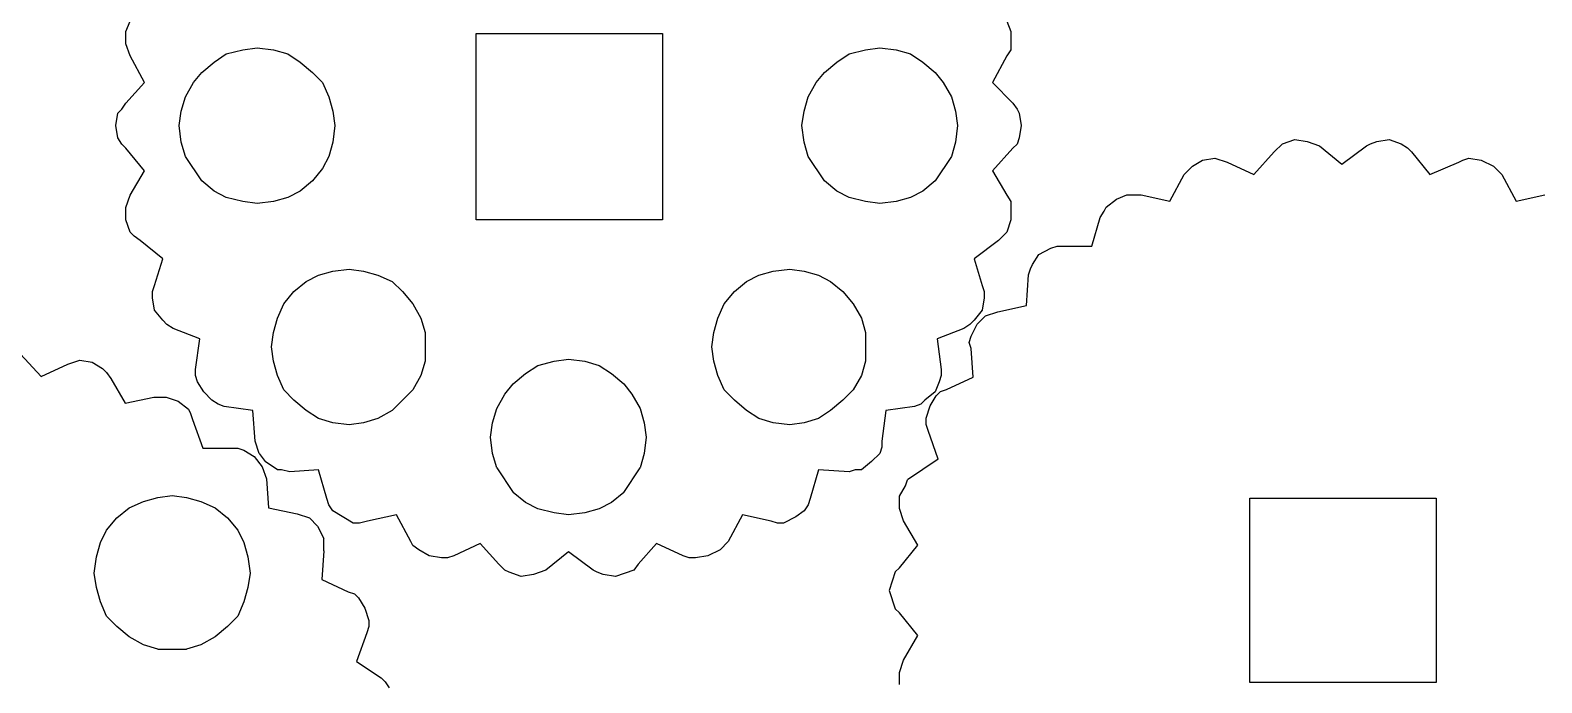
# Model space of a CAD drawing. Extents: x -1891 to 1891, y -1891 to 1891.
# Drawn here: x -303 to 321, y -1266 to -996 of the extents above; entities that cross this region are included whole.
import ezdxf

# ---------------------------------------------------------------- set-up
doc = ezdxf.new("R2010")
doc.units = 0
doc.header["$MEASUREMENT"] = 0
doc.layers.get('0').update_dxf_attribs({"linetype": 'CONTINUOUS'})

msp = doc.modelspace()

# ---------------------------------------------------------------- linework, layer by layer
for p, q in [((-263.729892, -996.943572), (-262.03656, -992.710236)), ((100.323228, -992.710236), (102.01656, -996.943572)), ((-263.729892, -1002.023568), (-263.729892, -996.943572)), ((-118.96344, -997.790232), (-41.916768, -997.790232)), ((-118.96344, -1074.836904), (-118.96344, -997.790232)), ((-41.916768, -997.790232), (-41.916768, -1074.836904)), ((102.01656, -996.943572), (102.01656, -1004.563572)), ((-262.03656, -1007.103576), (-263.729892, -1002.023568)), ((-222.243228, -1006.256904), (-215.469888, -1004.563572)), ((-215.469888, -1004.563572), (-209.543232, -1003.7169)), ((-209.543232, -1003.7169), (-202.769892, -1004.563572)), ((-202.769892, -1004.563572), (-196.843224, -1006.256904)), ((35.129892, -1006.256904), (41.903232, -1004.563572)), ((41.903232, -1004.563572), (47.829888, -1003.7169)), ((47.829888, -1003.7169), (54.603228, -1004.563572)), ((54.603228, -1004.563572), (60.529896, -1006.256904)), ((102.01656, -1004.563572), (100.323228, -1007.103576)), ((-256.109892, -1018.11024), (-262.03656, -1007.103576)), ((-232.403232, -1013.876904), (-227.323224, -1009.643568)), ((-227.323224, -1009.643568), (-222.243228, -1006.256904)), ((-196.843224, -1006.256904), (-191.763228, -1009.643568)), ((-191.763228, -1009.643568), (-186.683232, -1013.876904)), ((24.969888, -1013.876904), (30.049896, -1009.643568)), ((30.049896, -1009.643568), (35.129892, -1006.256904)), ((60.529896, -1006.256904), (65.609892, -1009.643568)), ((65.609892, -1009.643568), (70.689888, -1013.876904)), ((100.323228, -1007.103576), (94.39656, -1018.11024)), ((-263.729892, -1026.5769), (-256.109892, -1018.11024)), ((-239.17656, -1024.036908), (-235.789896, -1018.11024)), ((-235.789896, -1018.11024), (-232.403232, -1013.876904)), ((-186.683232, -1013.876904), (-182.463444, -1018.11024)), ((-182.463444, -1018.11024), (-179.92344, -1024.036908)), ((18.19656, -1024.036908), (21.583224, -1018.11024)), ((21.583224, -1018.11024), (24.969888, -1013.876904)), ((70.689888, -1013.876904), (74.076564, -1018.11024)), ((74.076564, -1018.11024), (77.463228, -1024.036908)), ((94.39656, -1018.11024), (102.863232, -1026.5769)), ((-240.869892, -1029.963576), (-239.17656, -1024.036908)), ((-179.92344, -1024.036908), (-178.230108, -1029.963576)), ((16.503228, -1029.963576), (18.19656, -1024.036908)), ((77.463228, -1024.036908), (79.15656, -1029.963576)), ((-267.116556, -1030.810236), (-265.423224, -1029.116904)), ((-265.423224, -1029.116904), (-263.729892, -1026.5769)), ((-241.716564, -1035.890232), (-240.869892, -1029.963576)), ((-178.230108, -1029.963576), (-177.383436, -1035.890232)), ((15.656556, -1035.890232), (16.503228, -1029.963576)), ((79.15656, -1029.963576), (80.003232, -1035.890232)), ((102.863232, -1026.5769), (104.556564, -1029.116904)), ((104.556564, -1029.116904), (105.403224, -1030.810236)), ((-267.963228, -1035.890232), (-267.116556, -1030.810236)), ((-267.116556, -1040.97024), (-267.963228, -1035.890232)), ((-240.869892, -1042.663572), (-241.716564, -1035.890232)), ((-177.383436, -1035.890232), (-178.230108, -1042.663572)), ((16.503228, -1042.663572), (15.656556, -1035.890232)), ((80.003232, -1035.890232), (79.15656, -1042.663572)), ((105.403224, -1030.810236), (106.249896, -1035.890232)), ((106.249896, -1035.890232), (105.403224, -1040.97024)), ((-265.423224, -1043.510232), (-267.116556, -1040.97024)), ((-239.17656, -1048.59024), (-240.869892, -1042.663572)), ((-178.230108, -1042.663572), (-179.92344, -1048.59024)), ((18.19656, -1048.59024), (16.503228, -1042.663572)), ((79.15656, -1042.663572), (77.463228, -1048.59024)), ((105.403224, -1040.97024), (104.556564, -1043.510232)), ((214.248228, -1043.362736), (219.328224, -1041.669404)), ((219.328224, -1041.669404), (224.408232, -1042.516076)), ((224.408232, -1042.516076), (229.488228, -1044.209408)), ((250.654896, -1043.362736), (253.194888, -1042.516076)), ((253.194888, -1042.516076), (258.274896, -1041.669404)), ((258.274896, -1041.669404), (263.354892, -1043.362736)), ((-263.729892, -1045.203576), (-265.423224, -1043.510232)), ((-256.109892, -1054.516908), (-263.729892, -1045.203576)), ((-232.403232, -1058.750232), (-239.17656, -1048.59024)), ((-179.92344, -1048.59024), (-182.463444, -1053.670236)), ((24.969888, -1058.750232), (18.19656, -1048.59024)), ((77.463228, -1048.59024), (70.689888, -1058.750232)), ((102.863232, -1045.203576), (94.39656, -1054.516908)), ((104.556564, -1043.510232), (102.863232, -1045.203576)), ((181.228224, -1050.136076), (186.308232, -1049.289404)), ((186.308232, -1049.289404), (191.388228, -1050.982736)), ((202.394892, -1056.062732), (210.861564, -1046.7494)), ((210.861564, -1046.7494), (214.248228, -1043.362736)), ((229.488228, -1044.209408), (238.80156, -1051.829408)), ((238.80156, -1051.829408), (248.961564, -1044.209408)), ((248.961564, -1044.209408), (250.654896, -1043.362736)), ((263.354892, -1043.362736), (265.894896, -1045.056068)), ((265.894896, -1045.056068), (267.588228, -1046.7494)), ((267.588228, -1046.7494), (275.208228, -1056.062732)), ((288.754896, -1050.136076), (291.294888, -1049.289404)), ((291.294888, -1049.289404), (296.374896, -1050.136076)), ((-262.03656, -1064.6769), (-256.109892, -1054.516908)), ((-182.463444, -1053.670236), (-186.683232, -1058.750232)), ((94.39656, -1054.516908), (100.323228, -1064.6769)), ((173.608224, -1056.062732), (176.994888, -1052.676068)), ((176.994888, -1052.676068), (181.228224, -1050.136076)), ((191.388228, -1050.982736), (202.394892, -1056.062732)), ((275.208228, -1056.062732), (287.061564, -1050.982736)), ((287.061564, -1050.982736), (288.754896, -1050.136076)), ((296.374896, -1050.136076), (301.454892, -1052.676068)), ((304.841556, -1056.062732), (301.454892, -1052.676068)), ((-227.323224, -1062.983568), (-232.403232, -1058.750232)), ((-186.683232, -1058.750232), (-191.763228, -1062.983568)), ((30.049896, -1062.983568), (24.969888, -1058.750232)), ((70.689888, -1058.750232), (65.609892, -1062.983568)), ((167.681556, -1067.069408), (173.608224, -1056.062732)), ((304.841556, -1056.062732), (310.768224, -1067.069408)), ((-263.729892, -1069.756908), (-262.03656, -1064.6769)), ((-222.243228, -1065.523572), (-227.323224, -1062.983568)), ((-215.469888, -1067.216904), (-222.243228, -1065.523572)), ((-209.543232, -1068.063576), (-215.469888, -1067.216904)), ((-202.769892, -1067.216904), (-209.543232, -1068.063576)), ((-196.843224, -1065.523572), (-202.769892, -1067.216904)), ((-191.763228, -1062.983568), (-196.843224, -1065.523572)), ((35.129892, -1065.523572), (30.049896, -1062.983568)), ((41.903232, -1067.216904), (35.129892, -1065.523572)), ((47.829888, -1068.063576), (41.903232, -1067.216904)), ((54.603228, -1067.216904), (47.829888, -1068.063576)), ((60.529896, -1065.523572), (54.603228, -1067.216904)), ((65.609892, -1062.983568), (60.529896, -1065.523572)), ((100.323228, -1064.6769), (102.01656, -1067.216904)), ((102.01656, -1067.216904), (102.01656, -1074.836904)), ((141.434892, -1069.6094), (145.668228, -1066.222736)), ((145.668228, -1066.222736), (149.901564, -1064.529404)), ((149.901564, -1064.529404), (155.828232, -1064.529404)), ((155.828232, -1064.529404), (167.681556, -1067.069408)), ((310.768224, -1067.069408), (322.62156, -1064.529404)), ((-263.729892, -1074.836904), (-263.729892, -1069.756908)), ((135.508224, -1085.696072), (138.894888, -1073.842736)), ((138.894888, -1073.842736), (140.588232, -1071.302732)), ((140.588232, -1071.302732), (141.434892, -1069.6094)), ((-262.03656, -1079.9169), (-263.729892, -1074.836904)), ((-260.343228, -1081.610232), (-262.03656, -1079.9169)), ((-41.916768, -1074.836904), (-118.96344, -1074.836904)), ((100.323228, -1079.9169), (96.936564, -1083.303576)), ((102.01656, -1074.836904), (100.323228, -1079.9169)), ((-257.803224, -1083.303576), (-260.343228, -1081.610232)), ((-248.489892, -1090.923576), (-257.803224, -1083.303576)), ((96.936564, -1083.303576), (86.77656, -1090.923576)), ((113.494896, -1089.082736), (118.574892, -1086.542732)), ((118.574892, -1086.542732), (121.114896, -1085.696072)), ((121.114896, -1085.696072), (135.508224, -1085.696072)), ((-251.876556, -1101.93024), (-248.489892, -1090.923576)), ((86.77656, -1090.923576), (90.163224, -1101.93024)), ((110.954892, -1093.316072), (113.494896, -1089.082736)), ((-189.223224, -1100.236908), (-184.156776, -1097.696904)), ((-184.156776, -1097.696904), (-178.230108, -1096.003572)), ((-178.230108, -1096.003572), (-171.456768, -1095.1569)), ((-171.456768, -1095.1569), (-165.530112, -1096.003572)), ((-165.530112, -1096.003572), (-159.603444, -1097.696904)), ((-159.603444, -1097.696904), (-153.676776, -1100.236908)), ((-7.203444, -1100.236908), (-2.123436, -1097.696904)), ((-2.123436, -1097.696904), (3.803232, -1096.003572)), ((3.803232, -1096.003572), (10.57656, -1095.1569)), ((10.57656, -1095.1569), (16.503228, -1096.003572)), ((16.503228, -1096.003572), (22.429896, -1097.696904)), ((22.429896, -1097.696904), (27.509892, -1100.236908)), ((108.414888, -1110.249404), (109.26156, -1097.549408)), ((109.26156, -1097.549408), (110.108232, -1095.009404)), ((110.108232, -1095.009404), (110.954892, -1093.316072)), ((-252.723228, -1104.470232), (-251.876556, -1101.93024)), ((-252.723228, -1107.010236), (-252.723228, -1104.470232)), ((-198.536556, -1109.55024), (-194.303232, -1104.470232)), ((-194.303232, -1104.470232), (-189.223224, -1100.236908)), ((-153.676776, -1100.236908), (-149.44344, -1104.470232)), ((-149.44344, -1104.470232), (-145.210104, -1109.55024)), ((-16.516776, -1109.55024), (-12.28344, -1104.470232)), ((-12.28344, -1104.470232), (-7.203444, -1100.236908)), ((27.509892, -1100.236908), (32.589888, -1104.470232)), ((32.589888, -1104.470232), (36.823224, -1109.55024)), ((90.163224, -1101.93024), (91.009896, -1104.470232)), ((91.009896, -1104.470232), (91.009896, -1107.010236)), ((-251.876556, -1112.090232), (-252.723228, -1107.010236)), ((-201.07656, -1115.476908), (-198.536556, -1109.55024)), ((-145.210104, -1109.55024), (-141.82344, -1115.476908)), ((-19.056768, -1115.476908), (-16.516776, -1109.55024)), ((36.823224, -1109.55024), (40.209888, -1115.476908)), ((91.009896, -1107.010236), (90.163224, -1112.090232)), ((96.561564, -1112.789408), (108.414888, -1110.249404)), ((-248.489892, -1116.323568), (-251.876556, -1112.090232)), ((-246.79656, -1118.0169), (-248.489892, -1116.323568)), ((-244.256556, -1119.710232), (-246.79656, -1118.0169)), ((-202.769892, -1121.403576), (-201.07656, -1115.476908)), ((-141.82344, -1115.476908), (-140.130108, -1121.403576)), ((-20.750112, -1121.403576), (-19.056768, -1115.476908)), ((40.209888, -1115.476908), (41.903232, -1121.403576)), ((85.083228, -1118.0169), (82.543224, -1119.710232)), ((86.77656, -1116.323568), (85.083228, -1118.0169)), ((85.554888, -1122.9494), (88.094892, -1117.869404)), ((90.163224, -1112.090232), (86.77656, -1116.323568)), ((88.094892, -1117.869404), (91.481556, -1114.48274)), ((91.481556, -1114.48274), (96.561564, -1112.789408)), ((-233.249892, -1123.943568), (-244.256556, -1119.710232)), ((-234.943224, -1136.643576), (-233.249892, -1123.943568)), ((-203.616564, -1127.330232), (-202.769892, -1121.403576)), ((-140.130108, -1121.403576), (-140.130108, -1133.2569)), ((-21.596772, -1127.330232), (-20.750112, -1121.403576)), ((41.903232, -1121.403576), (41.903232, -1133.2569)), ((82.543224, -1119.710232), (71.53656, -1123.943568)), ((71.53656, -1123.943568), (73.229892, -1136.643576)), ((84.708228, -1125.489404), (85.554888, -1122.9494)), ((-307.284888, -1130.2619), (-298.818228, -1139.575232)), ((-202.769892, -1133.2569), (-203.616564, -1127.330232)), ((-20.750112, -1133.2569), (-21.596772, -1127.330232)), ((85.554888, -1128.029408), (84.708228, -1125.489404)), ((86.40156, -1139.882732), (85.554888, -1128.029408)), ((-298.818228, -1139.575232), (-287.811564, -1134.495236)), ((-287.811564, -1134.495236), (-282.731556, -1132.801904)), ((-282.731556, -1132.801904), (-277.65156, -1133.648576)), ((-277.65156, -1133.648576), (-273.418224, -1136.188568)), ((-273.418224, -1136.188568), (-271.724892, -1137.8819)), ((-234.943224, -1139.183568), (-234.943224, -1136.643576)), ((-201.07656, -1139.183568), (-202.769892, -1133.2569)), ((-140.130108, -1133.2569), (-141.82344, -1139.183568)), ((-98.643444, -1138.336908), (-93.563436, -1134.950232)), ((-93.563436, -1134.950232), (-86.790108, -1133.2569)), ((-86.790108, -1133.2569), (-80.86344, -1132.41024)), ((-80.86344, -1132.41024), (-74.090112, -1133.2569)), ((-74.090112, -1133.2569), (-68.163444, -1134.950232)), ((-68.163444, -1134.950232), (-63.083436, -1138.336908)), ((-19.056768, -1139.183568), (-20.750112, -1133.2569)), ((41.903232, -1133.2569), (40.209888, -1139.183568)), ((73.229892, -1136.643576), (73.229892, -1139.183568)), ((-271.724892, -1137.8819), (-270.03156, -1140.421904)), ((-270.03156, -1140.421904), (-264.104892, -1150.581908)), ((-234.096564, -1141.723572), (-234.943224, -1139.183568)), ((-231.55656, -1145.956908), (-234.096564, -1141.723572)), ((-198.536556, -1145.110236), (-201.07656, -1139.183568)), ((-141.82344, -1139.183568), (-145.210104, -1145.110236)), ((-107.110104, -1146.803568), (-103.72344, -1142.570232)), ((-103.72344, -1142.570232), (-98.643444, -1138.336908)), ((-63.083436, -1138.336908), (-58.00344, -1142.570232)), ((-58.00344, -1142.570232), (-54.616776, -1146.803568)), ((-16.516776, -1145.110236), (-19.056768, -1139.183568)), ((40.209888, -1139.183568), (36.823224, -1145.110236)), ((72.383232, -1141.723572), (70.689888, -1145.956908)), ((73.229892, -1139.183568), (72.383232, -1141.723572)), ((75.394896, -1144.96274), (86.40156, -1139.882732)), ((-264.104892, -1150.581908), (-252.251556, -1148.041904)), ((-252.251556, -1148.041904), (-247.17156, -1148.041904)), ((-247.17156, -1148.041904), (-242.091564, -1149.735236)), ((-228.169896, -1149.343572), (-231.55656, -1145.956908)), ((-225.629892, -1151.036904), (-228.169896, -1149.343572)), ((-194.303232, -1149.343572), (-198.536556, -1145.110236)), ((-189.223224, -1153.576908), (-194.303232, -1149.343572)), ((-145.210104, -1145.110236), (-153.676776, -1153.576908)), ((-110.496768, -1152.730236), (-107.110104, -1146.803568)), ((-54.616776, -1146.803568), (-51.230112, -1152.730236)), ((-12.28344, -1149.343572), (-16.516776, -1145.110236)), ((-7.203444, -1153.576908), (-12.28344, -1149.343572)), ((32.589888, -1149.343572), (27.509892, -1153.576908)), ((36.823224, -1145.110236), (32.589888, -1149.343572)), ((66.456564, -1149.343572), (64.763232, -1151.036904)), ((70.689888, -1145.956908), (66.456564, -1149.343572)), ((68.621556, -1151.736068), (71.16156, -1147.502732)), ((71.16156, -1147.502732), (72.854892, -1145.8094)), ((72.854892, -1145.8094), (75.394896, -1144.96274)), ((-242.091564, -1149.735236), (-237.858228, -1153.1219)), ((-237.858228, -1153.1219), (-237.011556, -1154.815232)), ((-237.011556, -1154.815232), (-236.164896, -1157.355236)), ((-223.089888, -1151.883576), (-225.629892, -1151.036904)), ((-211.236564, -1153.576908), (-223.089888, -1151.883576)), ((-210.389892, -1166.276904), (-211.236564, -1153.576908)), ((-184.156776, -1156.963572), (-189.223224, -1153.576908)), ((-153.676776, -1153.576908), (-159.603444, -1156.963572)), ((-112.190112, -1158.656904), (-110.496768, -1152.730236)), ((-51.230112, -1152.730236), (-49.536768, -1158.656904)), ((-2.123436, -1156.963572), (-7.203444, -1153.576908)), ((27.509892, -1153.576908), (22.429896, -1156.963572)), ((50.369892, -1153.576908), (48.67656, -1166.276904)), ((62.223228, -1151.883576), (50.369892, -1153.576908)), ((64.763232, -1151.036904), (62.223228, -1151.883576)), ((66.928224, -1156.816076), (68.621556, -1151.736068)), ((-236.164896, -1157.355236), (-231.93156, -1169.208572)), ((-178.230108, -1158.656904), (-184.156776, -1156.963572)), ((-171.456768, -1159.503576), (-178.230108, -1158.656904)), ((-165.530112, -1158.656904), (-171.456768, -1159.503576)), ((-159.603444, -1156.963572), (-165.530112, -1158.656904)), ((-113.036772, -1164.583572), (-112.190112, -1158.656904)), ((-49.536768, -1158.656904), (-48.690108, -1164.583572)), ((3.803232, -1158.656904), (-2.123436, -1156.963572)), ((10.57656, -1159.503576), (3.803232, -1158.656904)), ((16.503228, -1158.656904), (10.57656, -1159.503576)), ((22.429896, -1156.963572), (16.503228, -1158.656904)), ((66.928224, -1159.356068), (66.928224, -1156.816076)), ((67.774896, -1161.896072), (66.928224, -1159.356068)), ((72.008232, -1173.749408), (67.774896, -1161.896072)), ((-208.69656, -1171.3569), (-210.389892, -1166.276904)), ((-112.190112, -1171.3569), (-113.036772, -1164.583572)), ((-48.690108, -1164.583572), (-49.536768, -1171.3569)), ((48.67656, -1166.276904), (48.67656, -1168.816908)), ((-231.93156, -1169.208572), (-217.538232, -1169.208572)), ((-217.538232, -1169.208572), (-214.998228, -1170.055232)), ((-214.998228, -1170.055232), (-210.764892, -1172.595236)), ((-210.764892, -1172.595236), (-207.378228, -1176.828572)), ((-209.797284, -1173.804747), (-209.918232, -1173.441908)), ((-208.69656, -1171.3569), (-206.156556, -1174.743576)), ((-110.496768, -1177.283568), (-112.190112, -1171.3569)), ((-49.536768, -1171.3569), (-51.230112, -1177.283568)), ((47.829888, -1171.3569), (44.443224, -1174.743576)), ((48.67656, -1168.816908), (47.829888, -1171.3569)), ((72.008232, -1173.749408), (59.308224, -1182.216068)), ((-207.378228, -1176.828572), (-205.684896, -1181.908568)), ((-201.07656, -1178.13024), (-206.156556, -1174.743576)), ((-199.383228, -1178.13024), (-201.07656, -1178.13024)), ((-195.996564, -1178.9769), (-199.383228, -1178.13024)), ((-184.156776, -1178.13024), (-195.996564, -1178.9769)), ((-180.770112, -1189.983576), (-184.156776, -1178.13024)), ((-110.496768, -1177.283568), (-103.72344, -1187.443572)), ((-58.00344, -1187.443572), (-51.230112, -1177.283568)), ((22.429896, -1178.13024), (19.043232, -1189.983576)), ((35.129892, -1178.9769), (22.429896, -1178.13024)), ((37.669896, -1178.13024), (35.129892, -1178.9769)), ((40.209888, -1178.13024), (37.669896, -1178.13024)), ((44.443224, -1174.743576), (40.209888, -1178.13024)), ((-205.684896, -1181.908568), (-204.838224, -1193.761904)), ((55.92156, -1188.989408), (58.461564, -1184.756072)), ((58.461564, -1184.756072), (59.308224, -1182.216068)), ((-262.41156, -1193.761904), (-256.484892, -1191.2219)), ((-256.484892, -1191.2219), (-250.558224, -1189.528568)), ((-250.558224, -1189.528568), (-244.631556, -1188.681908)), ((-244.631556, -1188.681908), (-238.704888, -1189.528568)), ((-238.704888, -1189.528568), (-232.778232, -1191.2219)), ((-232.778232, -1191.2219), (-226.851564, -1193.761904)), ((-179.92344, -1192.523568), (-180.770112, -1189.983576)), ((-178.230108, -1195.063572), (-179.92344, -1192.523568)), ((-98.643444, -1191.676908), (-103.72344, -1187.443572)), ((-93.563436, -1194.2169), (-98.643444, -1191.676908)), ((-63.083436, -1191.676908), (-68.163444, -1194.2169)), ((-58.00344, -1187.443572), (-63.083436, -1191.676908)), ((18.19656, -1192.523568), (16.503228, -1195.063572)), ((19.043232, -1189.983576), (18.19656, -1192.523568)), ((55.92156, -1194.069404), (55.92156, -1188.989408)), ((200.70156, -1189.836068), (277.748232, -1189.836068)), ((200.70156, -1266.036068), (200.70156, -1189.836068)), ((277.748232, -1189.836068), (277.748232, -1266.036068)), ((-271.724892, -1203.075236), (-267.491556, -1197.99524)), ((-267.491556, -1197.99524), (-262.41156, -1193.761904)), ((-226.851564, -1193.761904), (-221.771556, -1197.99524)), ((-221.771556, -1197.99524), (-217.538232, -1203.075236)), ((-204.838224, -1193.761904), (-192.984888, -1196.301908)), ((-192.984888, -1196.301908), (-187.904892, -1197.99524)), ((-187.904892, -1197.99524), (-184.531776, -1201.381904)), ((-169.763436, -1200.143568), (-178.230108, -1195.063572)), ((-163.836768, -1199.296908), (-167.223444, -1200.143568)), ((-151.983444, -1196.756904), (-163.836768, -1199.296908)), ((-146.056776, -1207.763568), (-151.983444, -1196.756904)), ((-86.790108, -1195.910232), (-93.563436, -1194.2169)), ((-80.86344, -1196.756904), (-86.790108, -1195.910232)), ((-74.090112, -1195.910232), (-80.86344, -1196.756904)), ((-68.163444, -1194.2169), (-74.090112, -1195.910232)), ((-8.896776, -1196.756904), (-14.823444, -1207.763568)), ((2.95656, -1199.296908), (-8.896776, -1196.756904)), ((5.496564, -1200.143568), (2.95656, -1199.296908)), ((13.116564, -1197.603576), (8.036556, -1200.143568)), ((16.503228, -1195.063572), (13.116564, -1197.603576)), ((57.614892, -1199.1494), (55.92156, -1194.069404)), ((63.54156, -1209.309404), (57.614892, -1199.1494)), ((-274.264896, -1208.155232), (-271.724892, -1203.075236)), ((-217.538232, -1203.075236), (-214.998228, -1208.155232)), ((-184.531776, -1201.381904), (-181.991772, -1206.4619)), ((-167.223444, -1200.143568), (-169.763436, -1200.143568)), ((8.036556, -1200.143568), (5.496564, -1200.143568)), ((-275.958228, -1214.0819), (-274.264896, -1208.155232)), ((-214.998228, -1208.155232), (-213.304896, -1214.0819)), ((-181.991772, -1211.541908), (-182.838444, -1223.395232)), ((-181.991772, -1211.541908), (-181.991772, -1206.4619)), ((-145.210104, -1209.4569), (-146.056776, -1207.763568)), ((-142.670112, -1211.150232), (-145.210104, -1209.4569)), ((-138.436776, -1213.690236), (-142.670112, -1211.150232)), ((-117.270108, -1208.61024), (-128.276772, -1213.690236)), ((-109.650108, -1217.0769), (-117.270108, -1208.61024)), ((-44.456772, -1208.61024), (-52.076772, -1217.0769)), ((-33.450108, -1213.690236), (-44.456772, -1208.61024)), ((-18.210108, -1211.150232), (-23.290104, -1213.690236)), ((-18.210108, -1211.150232), (-14.823444, -1207.763568)), ((55.92156, -1218.622736), (63.54156, -1209.309404)), ((-276.804888, -1220.85524), (-275.958228, -1214.0819)), ((-213.304896, -1214.0819), (-212.458224, -1220.85524)), ((-133.356768, -1214.536908), (-138.436776, -1213.690236)), ((-130.816776, -1214.536908), (-133.356768, -1214.536908)), ((-128.276772, -1213.690236), (-130.816776, -1214.536908)), ((-107.110104, -1219.616904), (-109.650108, -1217.0769)), ((-80.86344, -1211.996904), (-90.176772, -1219.616904)), ((-70.703436, -1219.616904), (-80.86344, -1211.996904)), ((-52.076772, -1217.0769), (-53.770104, -1219.616904)), ((-30.910104, -1214.536908), (-33.450108, -1213.690236)), ((-28.370112, -1214.536908), (-30.910104, -1214.536908)), ((-23.290104, -1213.690236), (-28.370112, -1214.536908)), ((-275.958228, -1226.781908), (-276.804888, -1220.85524)), ((-212.458224, -1220.85524), (-213.304896, -1226.781908)), ((-182.838444, -1223.395232), (-171.831768, -1228.47524)), ((-105.416772, -1220.463576), (-107.110104, -1219.616904)), ((-100.336776, -1222.156908), (-105.416772, -1220.463576)), ((-95.256768, -1221.310236), (-100.336776, -1222.156908)), ((-90.176772, -1219.616904), (-95.256768, -1221.310236)), ((-69.010104, -1220.463576), (-70.703436, -1219.616904)), ((-66.470112, -1221.310236), (-69.010104, -1220.463576)), ((-61.390104, -1222.156908), (-66.470112, -1221.310236)), ((-53.770104, -1219.616904), (-61.390104, -1222.156908)), ((54.228228, -1220.316068), (51.688224, -1227.936068)), ((54.228228, -1220.316068), (55.92156, -1218.622736)), ((-274.264896, -1232.708576), (-275.958228, -1226.781908)), ((-213.304896, -1226.781908), (-214.998228, -1232.708576)), ((-171.831768, -1228.47524), (-169.291776, -1229.3219)), ((-169.291776, -1229.3219), (-167.598444, -1231.015232)), ((51.688224, -1227.936068), (54.228228, -1235.556068)), ((-271.724892, -1238.635232), (-274.264896, -1232.708576)), ((-214.998228, -1232.708576), (-217.538232, -1238.635232)), ((-167.598444, -1231.015232), (-165.05844, -1235.248568)), ((-165.05844, -1235.248568), (-163.365108, -1240.328576)), ((55.92156, -1237.2494), (54.228228, -1235.556068)), ((-267.491556, -1242.868568), (-271.724892, -1238.635232)), ((-262.41156, -1247.101904), (-267.491556, -1242.868568)), ((-221.771556, -1242.868568), (-226.851564, -1247.101904)), ((-217.538232, -1238.635232), (-221.771556, -1242.868568)), ((-163.365108, -1242.868568), (-164.211768, -1245.408572)), ((-163.365108, -1240.328576), (-163.365108, -1242.868568)), ((63.54156, -1246.562732), (55.92156, -1237.2494)), ((-256.484892, -1250.488568), (-262.41156, -1247.101904)), ((-226.851564, -1247.101904), (-232.778232, -1250.488568)), ((-164.211768, -1245.408572), (-168.445104, -1257.261908)), ((57.614892, -1256.722736), (63.54156, -1246.562732)), ((-250.558224, -1252.1819), (-256.484892, -1250.488568)), ((-250.558224, -1252.1819), (-238.704888, -1252.1819)), ((-232.778232, -1250.488568), (-238.704888, -1252.1819)), ((-168.445104, -1257.261908), (-158.285112, -1264.035236)), ((55.92156, -1261.802732), (57.614892, -1256.722736)), ((55.92156, -1266.88274), (55.92156, -1261.802732)), ((-158.285112, -1264.035236), (-156.591768, -1265.728568)), ((-156.591768, -1265.728568), (-154.898436, -1268.268572)), ((277.748232, -1266.036068), (200.70156, -1266.036068))]:
    msp.add_line(p, q)

doc.saveas('drawing.dxf')
